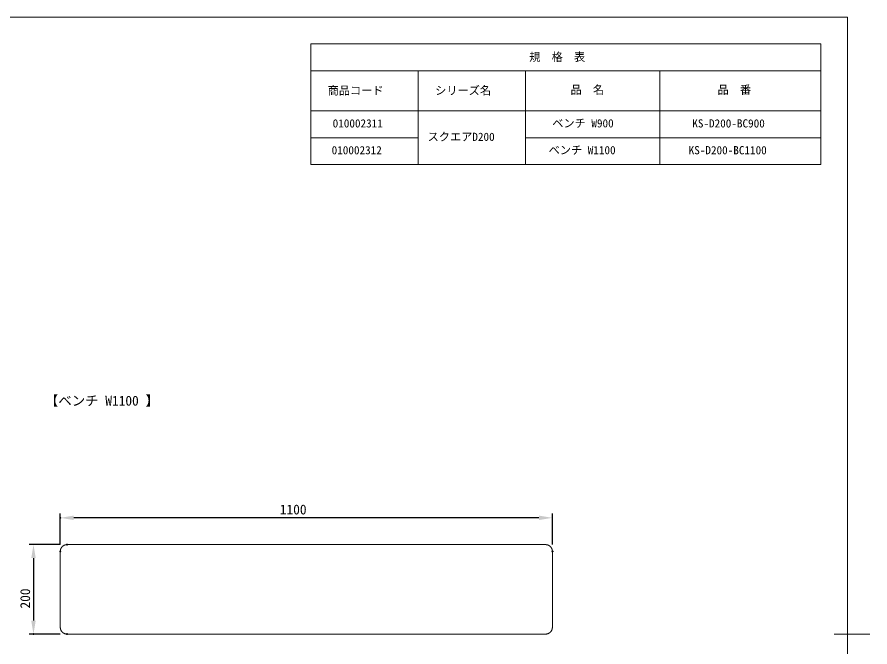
# Model space of a CAD drawing. Units: millimetres, scale not verified. Extents: x -2030 to 2030, y -1430 to 1430.
# Drawn here: x 123 to 2030, y -29 to 1380 of the extents above; entities that cross this region are included whole.
import ezdxf
from ezdxf.enums import TextEntityAlignment as Align

# ---------------------------------------------------------------- set-up
doc = ezdxf.new("R2010")
doc.units = ezdxf.units.MM
doc.header["$LTSCALE"] = 10
doc.header["$PDMODE"] = 32
doc.header["$PDSIZE"] = 2
for name, color, linetype, lineweight in [('0-1_図面_FORMAT$03_TEXT', 7, 'Continuous', 18), ('0-3_図面_FORMAT$01_WAKU$OUT_LINE', 6, 'Continuous', 18), ('0-5_図面_FORMAT$01_WAKU$SUB_LINE', 7, 'Continuous', 18), ('0-6_DIMENSION_LINES$03_LINES', 7, 'Continuous', 18), ('0-7_DIMENSION_LINES$02_DIMENSI', 7, 'Continuous', 25)]:
    doc.layers.add(name, color=color, linetype=linetype, lineweight=lineweight)
doc.layers.add('0-8_DEFPOINTS', color=7, linetype='Continuous')
doc.styles.add('ＭＳ ゴシック', font='')
doc.styles.get('ＭＳ ゴシック').set_extended_font_data('MS Gothic')

# ---------------------------------------------------------------- blocks, each defined once
blk = doc.blocks.new('D4')
at = {"layer": '0-7_DIMENSION_LINES$02_DIMENSI'}
for p, q in [((430, 348.5), (430, 418.5)), ((1500, 408.5), (460, 408.5)), ((1530, 348.5), (1530, 418.5))]:
    blk.add_line(p, q, dxfattribs=at)
for points in [[(460, 413.5), (460, 403.5), (430, 408.5)], [(1500, 403.5), (1500, 413.5), (1530, 408.5)]]:
    blk.add_solid(points, dxfattribs=at)
at = {"layer": '0-8_DEFPOINTS'}
for p in [(430, 408.5), (430, 333.5), (1530, 333.5)]:
    blk.add_point(p, dxfattribs=at)
at = {"layer": '0-7_DIMENSION_LINES$02_DIMENSI', "style": 'ＭＳ ゴシック'}
blk.add_text('1100', height=21.99, dxfattribs=at).set_placement((920.71, 409.5), align=Align.BOTTOM_LEFT)
blk = doc.blocks.new('D6')
at = {"layer": '0-7_DIMENSION_LINES$02_DIMENSI'}
for p, q in [((430, 348.5), (360, 348.5)), ((370, 318.5), (370, 178.5)), ((430, 148.5), (360, 148.5))]:
    blk.add_line(p, q, dxfattribs=at)
for points in [[(375, 318.5), (365, 318.5), (370, 348.5)], [(365, 178.5), (375, 178.5), (370, 148.5)]]:
    blk.add_solid(points, dxfattribs=at)
at = {"layer": '0-8_DEFPOINTS'}
for p in [(445, 348.5), (370, 148.5), (445, 148.5)]:
    blk.add_point(p, dxfattribs=at)
at = {"layer": '0-7_DIMENSION_LINES$02_DIMENSI', "style": 'ＭＳ ゴシック'}
blk.add_text('200', height=21.99, rotation=90, dxfattribs=at).set_placement((369, 205.64), align=Align.BOTTOM_LEFT)

msp = doc.modelspace()

# ---------------------------------------------------------------- linework, layer by layer
at = {"layer": '0-3_図面_FORMAT$01_WAKU$OUT_LINE'}
for p, q in [((780, 1320), (780, 1050)), ((780, 1320), (1920, 1320)), ((1920, 1320), (1920, 1050)), ((780, 1260), (1920, 1260)), ((780, 1170), (1920, 1170)), ((780, 1050), (1920, 1050)), ((1950, 0), (2030, 0))]:
    msp.add_line(p, q, dxfattribs=at)
msp.add_lwpolyline([(-1980, -1380), (1980, -1380), (1980, 1380), (-1980, 1380)], close=True, dxfattribs=at)
at = {"layer": '0-5_図面_FORMAT$01_WAKU$SUB_LINE'}
for p, q in [((1020, 1260), (1020, 1050)), ((1260, 1260), (1260, 1050)), ((1560, 1260), (1560, 1050)), ((780, 1110), (1020, 1110)), ((1260, 1110), (1920, 1110))]:
    msp.add_line(p, q, dxfattribs=at)
at = {"layer": '0-6_DIMENSION_LINES$03_LINES'}
for p, q in [((221.24, 190.98), (221.05, 190.5)), ((221.45, 191.44), (221.24, 190.98)), ((221.68, 191.9), (221.45, 191.44)), ((221.93, 192.35), (221.68, 191.9)), ((222.18, 192.79), (221.93, 192.35)), ((222.46, 193.23), (222.18, 192.79)), ((222.75, 193.65), (222.46, 193.23)), ((223.05, 194.06), (222.75, 193.65)), ((223.36, 194.47), (223.05, 194.06)), ((223.69, 194.86), (223.36, 194.47)), ((224.04, 195.24), (223.69, 194.86)), ((224.39, 195.61), (224.04, 195.24)), ((224.76, 195.96), (224.39, 195.61)), ((225.14, 196.31), (224.76, 195.96)), ((225.53, 196.64), (225.14, 196.31)), ((225.94, 196.95), (225.53, 196.64)), ((226.35, 197.25), (225.94, 196.95)), ((226.77, 197.54), (226.35, 197.25)), ((227.21, 197.82), (226.77, 197.54)), ((227.65, 198.07), (227.21, 197.82)), ((228.1, 198.32), (227.65, 198.07)), ((228.56, 198.55), (228.1, 198.32)), ((229.02, 198.76), (228.56, 198.55)), ((229.5, 198.95), (229.02, 198.76)), ((229.98, 199.13), (229.5, 198.95)), ((230.46, 199.3), (229.98, 199.13)), ((230.95, 199.44), (230.46, 199.3)), ((231.45, 199.57), (230.95, 199.44)), ((231.95, 199.69), (231.45, 199.57)), ((232.45, 199.78), (231.95, 199.69)), ((232.96, 199.86), (232.45, 199.78)), ((233.47, 199.92), (232.96, 199.86)), ((233.98, 199.97), (233.47, 199.92)), ((234.49, 199.99), (233.98, 199.97)), ((235, 200), (234.49, 199.99)), ((1305, 200), (235, 200)), ((1305.51, 199.99), (1305, 200)), ((1306.02, 199.97), (1305.51, 199.99)), ((1306.53, 199.92), (1306.02, 199.97)), ((1307.04, 199.86), (1306.53, 199.92)), ((1307.55, 199.78), (1307.04, 199.86)), ((1308.05, 199.69), (1307.55, 199.78)), ((1308.55, 199.57), (1308.05, 199.69)), ((1309.05, 199.44), (1308.55, 199.57)), ((1309.54, 199.3), (1309.05, 199.44)), ((1310.02, 199.13), (1309.54, 199.3)), ((1310.5, 198.95), (1310.02, 199.13)), ((1310.98, 198.76), (1310.5, 198.95)), ((1311.44, 198.55), (1310.98, 198.76)), ((1311.9, 198.32), (1311.44, 198.55)), ((1312.35, 198.07), (1311.9, 198.32)), ((1312.79, 197.82), (1312.35, 198.07)), ((1313.23, 197.54), (1312.79, 197.82)), ((1313.65, 197.25), (1313.23, 197.54)), ((1314.06, 196.95), (1313.65, 197.25)), ((1314.47, 196.64), (1314.06, 196.95)), ((1314.86, 196.31), (1314.47, 196.64)), ((1315.24, 195.96), (1314.86, 196.31)), ((1315.61, 195.61), (1315.24, 195.96)), ((1315.96, 195.24), (1315.61, 195.61)), ((1316.31, 194.86), (1315.96, 195.24)), ((1316.64, 194.47), (1316.31, 194.86)), ((1316.95, 194.06), (1316.64, 194.47)), ((1317.25, 193.65), (1316.95, 194.06)), ((1317.54, 193.23), (1317.25, 193.65)), ((1317.82, 192.79), (1317.54, 193.23)), ((1318.07, 192.35), (1317.82, 192.79)), ((1318.32, 191.9), (1318.07, 192.35)), ((1318.55, 191.44), (1318.32, 191.9)), ((1318.76, 190.98), (1318.55, 191.44)), ((1318.95, 190.5), (1318.76, 190.98)), ((220.01, 185.51), (220, 185)), ((220, 185), (220, 15)), ((220.03, 186.02), (220.01, 185.51)), ((220.08, 186.53), (220.03, 186.02)), ((220.14, 187.04), (220.08, 186.53)), ((220.22, 187.55), (220.14, 187.04)), ((220.31, 188.05), (220.22, 187.55)), ((220.43, 188.55), (220.31, 188.05)), ((220.56, 189.05), (220.43, 188.55)), ((220.7, 189.54), (220.56, 189.05)), ((220.87, 190.02), (220.7, 189.54)), ((221.05, 190.5), (220.87, 190.02)), ((1319.13, 190.02), (1318.95, 190.5)), ((1319.3, 189.54), (1319.13, 190.02)), ((1319.44, 189.05), (1319.3, 189.54)), ((1319.57, 188.55), (1319.44, 189.05)), ((1319.69, 188.05), (1319.57, 188.55)), ((1319.78, 187.55), (1319.69, 188.05)), ((1319.86, 187.04), (1319.78, 187.55)), ((1319.92, 186.53), (1319.86, 187.04)), ((1319.97, 186.02), (1319.92, 186.53)), ((1319.99, 185.51), (1319.97, 186.02)), ((1320, 185), (1319.99, 185.51)), ((1320, 15), (1320, 185)), ((220, 15), (220.01, 14.49)), ((220.01, 14.49), (220.03, 13.98)), ((220.03, 13.98), (220.08, 13.47)), ((220.08, 13.47), (220.14, 12.96)), ((220.14, 12.96), (220.22, 12.45)), ((220.22, 12.45), (220.31, 11.95)), ((220.31, 11.95), (220.43, 11.45)), ((220.43, 11.45), (220.56, 10.95)), ((220.56, 10.95), (220.7, 10.46)), ((220.7, 10.46), (220.87, 9.98)), ((220.87, 9.98), (221.05, 9.5)), ((221.05, 9.5), (221.24, 9.02)), ((221.24, 9.02), (221.45, 8.56)), ((221.45, 8.56), (221.68, 8.1)), ((221.68, 8.1), (221.93, 7.65)), ((221.93, 7.65), (222.18, 7.21)), ((222.18, 7.21), (222.46, 6.77)), ((222.46, 6.77), (222.75, 6.35)), ((222.75, 6.35), (223.05, 5.94)), ((223.05, 5.94), (223.36, 5.53)), ((223.36, 5.53), (223.69, 5.14)), ((223.69, 5.14), (224.04, 4.76)), ((224.04, 4.76), (224.39, 4.39)), ((224.39, 4.39), (224.76, 4.04)), ((224.76, 4.04), (225.14, 3.69)), ((225.14, 3.69), (225.53, 3.36)), ((225.53, 3.36), (225.94, 3.05)), ((225.94, 3.05), (226.35, 2.75)), ((226.35, 2.75), (226.77, 2.46)), ((226.77, 2.46), (227.21, 2.18)), ((227.21, 2.18), (227.65, 1.93)), ((227.65, 1.93), (228.1, 1.68)), ((228.1, 1.68), (228.56, 1.45)), ((228.56, 1.45), (229.02, 1.24)), ((229.02, 1.24), (229.5, 1.05)), ((229.5, 1.05), (229.98, 0.87)), ((229.98, 0.87), (230.46, 0.7)), ((230.46, 0.7), (230.95, 0.56)), ((230.95, 0.56), (231.45, 0.43)), ((231.45, 0.43), (231.95, 0.31)), ((231.95, 0.31), (232.45, 0.22)), ((232.45, 0.22), (232.96, 0.14)), ((232.96, 0.14), (233.47, 0.08)), ((233.47, 0.08), (233.98, 0.03)), ((233.98, 0.03), (234.49, 0.01)), ((234.49, 0.01), (235, 0)), ((235, 0), (1305, 0)), ((1305, 0), (1305.51, 0.01)), ((1305.51, 0.01), (1306.02, 0.03)), ((1306.02, 0.03), (1306.53, 0.08)), ((1306.53, 0.08), (1307.04, 0.14)), ((1307.04, 0.14), (1307.55, 0.22)), ((1307.55, 0.22), (1308.05, 0.31)), ((1308.05, 0.31), (1308.55, 0.43)), ((1308.55, 0.43), (1309.05, 0.56)), ((1309.05, 0.56), (1309.54, 0.7)), ((1309.54, 0.7), (1310.02, 0.87)), ((1310.02, 0.87), (1310.5, 1.05)), ((1310.5, 1.05), (1310.98, 1.24)), ((1310.98, 1.24), (1311.44, 1.45)), ((1311.44, 1.45), (1311.9, 1.68)), ((1311.9, 1.68), (1312.35, 1.93)), ((1312.35, 1.93), (1312.79, 2.18)), ((1312.79, 2.18), (1313.23, 2.46)), ((1313.23, 2.46), (1313.65, 2.75)), ((1313.65, 2.75), (1314.06, 3.05)), ((1314.06, 3.05), (1314.47, 3.36)), ((1314.47, 3.36), (1314.86, 3.69)), ((1314.86, 3.69), (1315.24, 4.04)), ((1315.24, 4.04), (1315.61, 4.39)), ((1315.61, 4.39), (1315.96, 4.76)), ((1315.96, 4.76), (1316.31, 5.14)), ((1316.31, 5.14), (1316.64, 5.53)), ((1316.64, 5.53), (1316.95, 5.94)), ((1316.95, 5.94), (1317.25, 6.35)), ((1317.25, 6.35), (1317.54, 6.77)), ((1317.54, 6.77), (1317.82, 7.21)), ((1317.82, 7.21), (1318.07, 7.65)), ((1318.07, 7.65), (1318.32, 8.1)), ((1318.32, 8.1), (1318.55, 8.56)), ((1318.55, 8.56), (1318.76, 9.02)), ((1318.76, 9.02), (1318.95, 9.5)), ((1318.95, 9.5), (1319.13, 9.98)), ((1319.13, 9.98), (1319.3, 10.46)), ((1319.3, 10.46), (1319.44, 10.95)), ((1319.44, 10.95), (1319.57, 11.45)), ((1319.57, 11.45), (1319.69, 11.95)), ((1319.69, 11.95), (1319.78, 12.45)), ((1319.78, 12.45), (1319.86, 12.96)), ((1319.86, 12.96), (1319.92, 13.47)), ((1319.92, 13.47), (1319.97, 13.98)), ((1319.97, 13.98), (1319.99, 14.49)), ((1319.99, 14.49), (1320, 15))]:
    msp.add_line(p, q, dxfattribs=at)

# ---------------------------------------------------------------- block references
at = {"layer": '0-7_DIMENSION_LINES$02_DIMENSI'}
for name in ['D4', 'D6']:
    msp.add_blockref(name, (-210, -148.5), dxfattribs=at)

# ---------------------------------------------------------------- texts
at = {"layer": '0-1_図面_FORMAT$03_TEXT', "style": 'ＭＳ ゴシック'}
for s, p in [('規\u3000格\u3000表', (1268.33, 1275.95)), ('商品コード', (817.59, 1200.95)), ('シリーズ名', (1058.03, 1200.95)), ('品\u3000名', (1360.59, 1202.57)), ('品\u3000番', (1689.34, 1202.57)), ('010002311', (828.81, 1127.55)), ('ベンチ W900', (1319.75, 1127.68)), ('KS-D200-BC900', (1632.85, 1127.51)), ('スクエアD200', (1041.15, 1097.55)), ('010002312', (826.54, 1067.55)), ('ベンチ W1100', (1311.63, 1067.68)), ('KS-D200-BC1100', (1624.73, 1067.51))]:
    msp.add_text(s, height=18.33, dxfattribs=at).set_placement(p, align=Align.BOTTOM_LEFT)
at = {"layer": '0-7_DIMENSION_LINES$02_DIMENSI', "style": 'ＭＳ ゴシック'}
msp.add_text('【ベンチ W1100 】', height=21.99, dxfattribs=at).set_placement((185.61, 504.36), align=Align.BOTTOM_LEFT)

doc.saveas('drawing.dxf')
